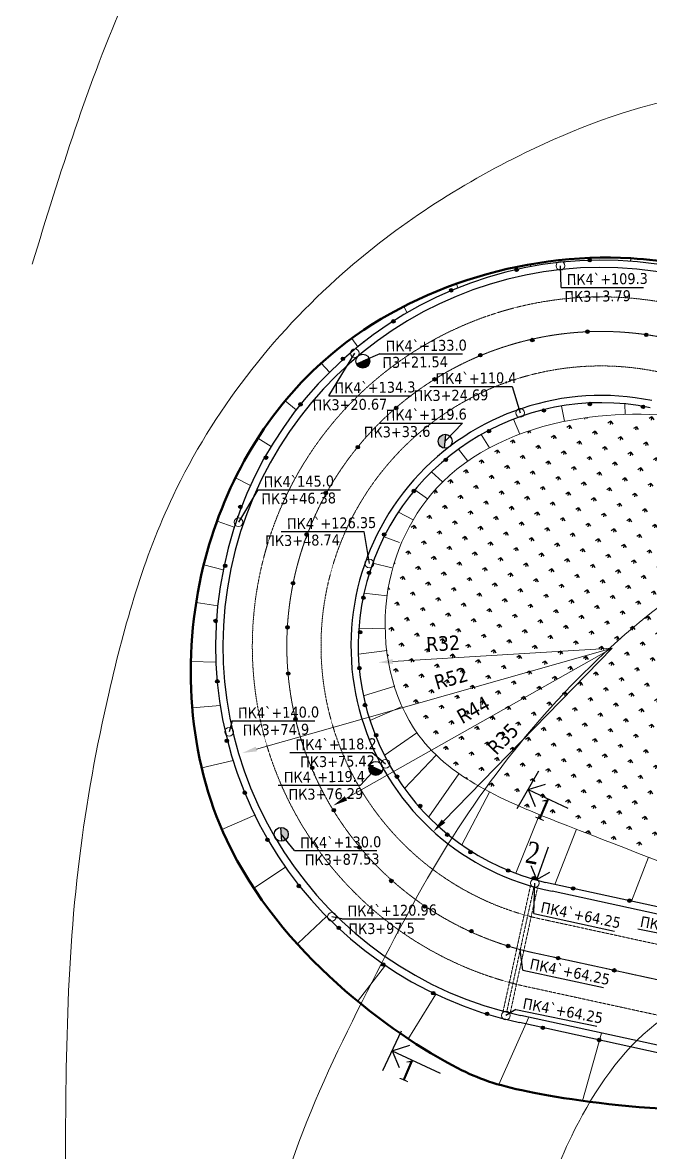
# Model space of a CAD drawing. Header units: millimetres. Extents: x -492806 to 8131902, y -181351 to 2373952.
# Drawn here: x 1377733 to 1463964, y 1139567 to 1294837 of the extents above; entities that cross this region are included whole.
import ezdxf

# ---------------------------------------------------------------- set-up
doc = ezdxf.new("R2010")
doc.units = ezdxf.units.MM
doc.header["$LTSCALE"] = 50
doc.linetypes.add('CENTER2', pattern=[28.575, 19.05, -3.175, 3.175, -3.175])
doc.linetypes.add('DASHED', pattern=[19.05, 12.7, -6.35])
for name, color, linetype in [('1-3 2-х уровн развязка-C-ROAD-TEXT', 1, 'Continuous'), ('rozmiry', 182, 'Continuous'), ('перехід', 206, 'Continuous')]:
    doc.layers.add(name, color=color, linetype=linetype)
for name, color, linetype, lineweight in [('cherwona', 7, 'Continuous', 50), ('dorogi', 7, 'Continuous', 30), ('osi', 13, 'Continuous', 15), ('smuga', 142, 'Continuous', 15), ('text', 5, 'Continuous', 15), ('вертикалка', 200, 'Continuous', 9), ('дорога', 126, 'Continuous', 25), ('поздовжній профіль', 250, 'Continuous', 15), ('існуючі', 170, 'Continuous', 15)]:
    doc.layers.add(name, color=color, linetype=linetype, lineweight=lineweight)
doc.styles.get("Standard").update_dxf_attribs({"font": 'tahoma.ttf'})
doc.styles.add('СПДС_BOLD', font='times.ttf', dxfattribs={"width": 0.8})
doc.dimstyles.new('S-25$4', dxfattribs={"dimscale": 0, "dimtxt": 2, "dimasz": 2, "dimexe": 1, "dimexo": 2, "dimgap": 1, "dimtad": 3, "dimlfac": 0.001, "dimzin": 9, "dimdsep": 46, "dimtxsty": 'Standard', "dimcen": 2, "dimclrd": 256, "dimclre": 256, "dimclrt": 256, "dimadec": 0, "dimazin": 2, "dimtfac": 1, "dimtmove": 0, "dimatfit": 0, "dimldrblk": 'DOTSMALL', "dimfxl": 1, "dimlwd": -1, "dimlwe": -1, "dimarcsym": 0})

# ---------------------------------------------------------------- blocks, each defined once
blk = doc.blocks.new('*D464')
at = {"layer": 'Defpoints', "color": 0, "transparency": 16777216}
for p in [(1458716, 1208864), (1407919, 1194458)]:
    blk.add_point(p, dxfattribs=at)
at = {"layer": 'text', "transparency": 16777216}
blk.add_line((1458716, 1208864), (1409846, 1195004), dxfattribs=at)
blk.add_solid([(1409754, 1195325), (1409937, 1194683), (1407919, 1194458)], dxfattribs=at)
at = {"layer": 'text', "transparency": 16777216, "insert": (1436595, 1204715), "char_height": 2002, "attachment_point": 5, "rotation": 15.83427}
blk.add_mtext('R52', dxfattribs=at)
blk = doc.blocks.new('_DotSmall')
at = {"color": 0, "linetype": 'ByBlock', "const_width": 0.5}
blk.add_lwpolyline([(-0.0625, 0, 1), (0.0625, 0, 1)], format="xyb", close=True, dxfattribs=at)
blk = doc.blocks.new('*D465')
at = {"layer": 'Defpoints', "color": 0, "transparency": 16777216}
for p in [(1458716, 1208864), (1420401, 1187232)]:
    blk.add_point(p, dxfattribs=at)
at = {"layer": 'text', "transparency": 16777216}
blk.add_line((1458716, 1208864), (1422144, 1188217), dxfattribs=at)
blk.add_solid([(1421980, 1188507), (1422308, 1187926), (1420401, 1187232)], dxfattribs=at)
at = {"layer": 'text', "transparency": 16777216, "insert": (1439638, 1200392), "char_height": 2002, "attachment_point": 5, "rotation": 29.44811}
blk.add_mtext('R44', dxfattribs=at)
blk = doc.blocks.new('*D466')
at = {"layer": 'Defpoints', "color": 0, "transparency": 16777216}
for p in [(1458716, 1208864), (1434147, 1183657)]:
    blk.add_point(p, dxfattribs=at)
at = {"layer": 'text', "transparency": 16777216}
blk.add_line((1458716, 1208864), (1435544, 1185091), dxfattribs=at)
blk.add_solid([(1435305, 1185324), (1435783, 1184858), (1434147, 1183657)], dxfattribs=at)
at = {"layer": 'text', "transparency": 16777216, "insert": (1443715, 1196402), "char_height": 2002, "attachment_point": 5, "rotation": 45.73473}
blk.add_mtext('R35', dxfattribs=at)
blk = doc.blocks.new('*D467')
at = {"layer": 'Defpoints', "color": 0, "transparency": 16777216}
for p in [(1458716, 1208864), (1426576, 1206905)]:
    blk.add_point(p, dxfattribs=at)
at = {"layer": 'text', "transparency": 16777216}
blk.add_line((1458716, 1208864), (1428574, 1207027), dxfattribs=at)
blk.add_solid([(1428554, 1207360), (1428594, 1206694), (1426576, 1206905)], dxfattribs=at)
at = {"layer": 'text', "transparency": 16777216, "insert": (1435487, 1209496), "char_height": 2002, "attachment_point": 5, "rotation": 3.48891}
blk.add_mtext('R32', dxfattribs=at)
blk = doc.blocks.new('столб')
at = {"layer": 'поздовжній профіль', "color": 160}
for points in [[(-500, 0, 0, 0, 0), (-1000, 0, 350, 0, 0), (-1700, 0, 0, 0, 0)], [(500, 0, 0, 0, 0), (1000, 0, 350, 0, 0), (1700, 0, 0, 0, 0)]]:
    blk.add_lwpolyline(points, format="xyseb", dxfattribs=at)
blk.add_circle((0, 0), 500, dxfattribs=at)

msp = doc.modelspace()

# ---------------------------------------------------------------- hatches: boundary and pattern name
at = {"layer": 'rozmiry'}
h = msp.add_hatch(color=7, dxfattribs=at)
h.dxf.hatch_style = 1
h.paths.add_polyline_path([(1455796.04, 1262004.031), (1455476.343, 1262357.122, 0.0536613895), (1455442.435, 1262319.063, 0.8981430087)])
h.paths.add_polyline_path([(1455476.343, 1262357.122), (1455796.04, 1262004.031, 0.0536613895), (1455829.948, 1262042.091, 0.8981430087)])
h = msp.add_hatch(color=7, dxfattribs=at)
h.dxf.hatch_style = 1
h.paths.add_polyline_path([(1445747.175, 1260688.174), (1445427.478, 1261041.266, 0.0536613895), (1445393.57, 1261003.206, 0.8981430087)])
h.paths.add_polyline_path([(1445427.478, 1261041.266), (1445747.175, 1260688.174, 0.0536613895), (1445781.083, 1260726.234, 0.8981430087)])
h = msp.add_hatch(color=7, dxfattribs=at)
h.dxf.hatch_style = 1
h.paths.add_polyline_path([(1436770.739, 1257872.93), (1436451.041, 1258226.021, 0.0536613895), (1436417.134, 1258187.962, 0.8981430087)])
h.paths.add_polyline_path([(1436451.041, 1258226.021), (1436770.739, 1257872.93, 0.0536613895), (1436804.647, 1257910.989, 0.8981430087)])
h = msp.add_hatch(color=7, dxfattribs=at)
h.dxf.hatch_style = 1
h.paths.add_polyline_path([(1428808.524, 1253596.398), (1428488.826, 1253949.489, 0.0536613895), (1428454.919, 1253911.429, 0.8981430087)])
h.paths.add_polyline_path([(1428488.826, 1253949.489), (1428808.524, 1253596.398, 0.0536613895), (1428842.432, 1253634.457, 0.8981430087)])
h = msp.add_hatch(color=7, dxfattribs=at)
h.dxf.hatch_style = 1
h.paths.add_polyline_path([(1455483.6, 1252189.937), (1455163.902, 1252543.028, 0.0536613895), (1455129.995, 1252504.969, 0.8981430087)])
h.paths.add_polyline_path([(1455163.902, 1252543.028), (1455483.6, 1252189.937, 0.0536613895), (1455517.508, 1252227.997, 0.8981430087)])
h = msp.add_hatch(color=7, dxfattribs=at)
h.dxf.hatch_style = 1
h.paths.add_polyline_path([(1463555.653, 1251751.32), (1463235.956, 1252104.412, 0.0536613895), (1463202.048, 1252066.352, 0.8981430087)])
h.paths.add_polyline_path([(1463235.956, 1252104.412), (1463555.653, 1251751.32, 0.0536613895), (1463589.561, 1251789.38, 0.8981430087)])
h = msp.add_hatch(color=7, dxfattribs=at)
h.dxf.hatch_style = 1
h.paths.add_polyline_path([(1447905.749, 1251038.562), (1447586.052, 1251391.653, 0.0536613895), (1447552.144, 1251353.594, 0.8981430087)])
h.paths.add_polyline_path([(1447586.052, 1251391.653), (1447905.749, 1251038.562, 0.0536613895), (1447939.657, 1251076.621, 0.8981430087)])
h = msp.add_hatch(color=7, dxfattribs=at)
h.dxf.hatch_style = 1
h.paths.add_polyline_path([(1421889.624, 1248445.624), (1421569.926, 1248798.715, 0.0536613895), (1421536.019, 1248760.655, 0.8981430087)])
h.paths.add_polyline_path([(1421569.926, 1248798.715), (1421889.624, 1248445.624, 0.0536613895), (1421923.531, 1248483.683, 0.8981430087)])
h = msp.add_hatch(color=7, dxfattribs=at)
h.dxf.hatch_style = 1
h.paths.add_polyline_path([(1440767.212, 1248955.126), (1440447.515, 1249308.217, 0.0536613895), (1440413.607, 1249270.158, 0.8981430087)])
h.paths.add_polyline_path([(1440447.515, 1249308.217), (1440767.212, 1248955.126, 0.0536613895), (1440801.12, 1248993.186, 0.8981430087)])
h = msp.add_hatch(color=7, dxfattribs=at)
h.dxf.hatch_style = 1
h.paths.add_polyline_path([(1434479.808, 1245635.42), (1434160.111, 1245988.511, 0.0536613895), (1434126.203, 1245950.452, 0.8981430087)])
h.paths.add_polyline_path([(1434160.111, 1245988.511), (1434479.808, 1245635.42, 0.0536613895), (1434513.716, 1245673.48, 0.8981430087)])
h = msp.add_hatch(color=7, dxfattribs=at)
h.dxf.hatch_style = 1
h.paths.add_polyline_path([(1416068.968, 1242195.31), (1415749.27, 1242548.401, 0.0536613895), (1415715.363, 1242510.342, 0.8981430087)])
h.paths.add_polyline_path([(1415749.27, 1242548.401), (1416068.968, 1242195.31, 0.0536613895), (1416102.876, 1242233.369, 0.8981430087)])
h = msp.add_hatch(color=7, dxfattribs=at)
h.dxf.hatch_style = 1
h.paths.add_polyline_path([(1455813.075, 1242236.121), (1455493.378, 1242589.212, 0.0536613895), (1455459.47, 1242551.153, 0.8981430087)])
h.paths.add_polyline_path([(1455493.378, 1242589.212), (1455813.075, 1242236.121, 0.0536613895), (1455846.983, 1242274.181, 0.8981430087)])
h = msp.add_hatch(color=7, dxfattribs=at)
h.dxf.hatch_style = 1
h.paths.add_polyline_path([(1463116.36, 1241852.332), (1462796.662, 1242205.423, 0.0536613895), (1462762.755, 1242167.363, 0.8981430087)])
h.paths.add_polyline_path([(1462796.662, 1242205.423), (1463116.36, 1241852.332, 0.0536613895), (1463150.267, 1241890.391, 0.8981430087)])
h = msp.add_hatch(color=7, dxfattribs=at)
h.dxf.hatch_style = 1
h.paths.add_polyline_path([(1429208.264, 1241687.85), (1428888.567, 1242040.942, 0.0536613895), (1428854.659, 1242002.882, 0.8981430087)])
h.paths.add_polyline_path([(1428888.567, 1242040.942), (1429208.264, 1241687.85, 0.0536613895), (1429242.172, 1241725.91, 0.8981430087)])
h = msp.add_hatch(color=7, dxfattribs=at)
h.dxf.hatch_style = 1
h.paths.add_polyline_path([(1449498.196, 1241358.895), (1449178.499, 1241711.986, 0.0536613895), (1449144.591, 1241673.926, 0.8981430087)])
h.paths.add_polyline_path([(1449178.499, 1241711.986), (1449498.196, 1241358.895, 0.0536613895), (1449532.104, 1241396.954, 0.8981430087)])
h = msp.add_hatch(color=7, dxfattribs=at)
h.dxf.hatch_style = 1
h.paths.add_polyline_path([(1441947.82, 1238507.873), (1441628.123, 1238860.964, 0.0536613895), (1441594.215, 1238822.905, 0.8981430087)])
h.paths.add_polyline_path([(1441628.123, 1238860.964), (1441947.82, 1238507.873, 0.0536613895), (1441981.728, 1238545.933, 0.8981430087)])
h = msp.add_hatch(color=7, dxfattribs=at)
h.dxf.hatch_style = 1
h.paths.add_polyline_path([(1423936.72, 1236314.777), (1423617.023, 1236667.868, 0.0536613895), (1423583.115, 1236629.808, 0.8981430087)])
h.paths.add_polyline_path([(1423617.023, 1236667.868), (1423936.72, 1236314.777, 0.0536613895), (1423970.628, 1236352.836, 0.8981430087)])
h = msp.add_hatch(color=7, dxfattribs=at)
h.dxf.hatch_style = 1
h.paths.add_polyline_path([(1411319.081, 1234875.998), (1410999.384, 1235229.089, 0.0536613895), (1410965.476, 1235191.03, 0.8981430087)])
h.paths.add_polyline_path([(1410999.384, 1235229.089), (1411319.081, 1234875.998, 0.0536613895), (1411352.989, 1234914.058, 0.8981430087)])
h = msp.add_hatch(color=7, dxfattribs=at)
h.dxf.hatch_style = 1
h.paths.add_polyline_path([(1436017.326, 1234560.303), (1435697.628, 1234913.395, 0.0536613895), (1435663.721, 1234875.335, 0.8981430087)])
h.paths.add_polyline_path([(1435697.628, 1234913.395), (1436017.326, 1234560.303, 0.0536613895), (1436051.234, 1234598.363, 0.8981430087)])
h = msp.add_hatch(color=7, dxfattribs=at)
h.dxf.hatch_style = 1
h.paths.add_polyline_path([(1419543.764, 1230009.836), (1419224.066, 1230362.927, 0.0536613895), (1419190.159, 1230324.868, 0.8981430087)])
h.paths.add_polyline_path([(1419224.066, 1230362.927), (1419543.764, 1230009.836, 0.0536613895), (1419577.671, 1230047.896, 0.8981430087)])
h = msp.add_hatch(color=7, dxfattribs=at)
h.dxf.hatch_style = 1
h.paths.add_polyline_path([(1431624.389, 1230283.778), (1431304.692, 1230636.869, 0.0536613895), (1431270.784, 1230598.81, 0.8981430087)])
h.paths.add_polyline_path([(1431304.692, 1230636.869), (1431624.389, 1230283.778, 0.0536613895), (1431658.297, 1230321.837, 0.8981430087)])
h = msp.add_hatch(color=7, dxfattribs=at)
h.dxf.hatch_style = 1
h.paths.add_polyline_path([(1407804.732, 1228110.453), (1407485.035, 1228463.544, 0.0536613895), (1407451.127, 1228425.484, 0.8981430087)])
h.paths.add_polyline_path([(1407485.035, 1228463.544), (1407804.732, 1228110.453, 0.0536613895), (1407838.64, 1228148.512, 0.8981430087)])
h = msp.add_hatch(color=7, dxfattribs=at)
h.dxf.hatch_style = 1
h.paths.add_polyline_path([(1416908.002, 1224307.793), (1416588.304, 1224660.884, 0.0536613895), (1416554.397, 1224622.825, 0.8981430087)])
h.paths.add_polyline_path([(1416588.304, 1224660.884), (1416908.002, 1224307.793, 0.0536613895), (1416941.91, 1224345.853, 0.8981430087)])
h = msp.add_hatch(color=7, dxfattribs=at)
h.dxf.hatch_style = 1
h.paths.add_polyline_path([(1427560.908, 1224307.8), (1427241.211, 1224660.891, 0.0536613895), (1427207.303, 1224622.832, 0.8981430087)])
h.paths.add_polyline_path([(1427241.211, 1224660.891), (1427560.908, 1224307.8, 0.0536613895), (1427594.816, 1224345.859, 0.8981430087)])
h = msp.add_hatch(color=7, dxfattribs=at)
h.dxf.hatch_style = 1
h.paths.add_polyline_path([(1405718.062, 1219996.012), (1405398.365, 1220349.103, 0.0536613895), (1405364.457, 1220311.043, 0.8981430087)])
h.paths.add_polyline_path([(1405398.365, 1220349.103), (1405718.062, 1219996.012, 0.0536613895), (1405751.97, 1220034.071, 0.8981430087)])
h = msp.add_hatch(color=7, dxfattribs=at)
h.dxf.hatch_style = 1
h.paths.add_polyline_path([(1425474.258, 1219044.38), (1425154.561, 1219397.471, 0.0536613895), (1425120.653, 1219359.412, 0.8981430087)])
h.paths.add_polyline_path([(1425154.561, 1219397.471), (1425474.258, 1219044.38, 0.0536613895), (1425508.166, 1219082.44, 0.8981430087)])
h = msp.add_hatch(color=7, dxfattribs=at)
h.dxf.hatch_style = 1
h.paths.add_polyline_path([(1415040.989, 1217618.863), (1414721.291, 1217971.954, 0.0536613895), (1414687.384, 1217933.894, 0.8981430087)])
h.paths.add_polyline_path([(1414721.291, 1217971.954), (1415040.989, 1217618.863, 0.0536613895), (1415074.896, 1217656.922, 0.8981430087)])
h = msp.add_hatch(color=7, dxfattribs=at)
h.dxf.hatch_style = 1
h.paths.add_polyline_path([(1424705.489, 1215624.108), (1424385.792, 1215977.199, 0.0536613895), (1424351.884, 1215939.14, 0.8981430087)])
h.paths.add_polyline_path([(1424385.792, 1215977.199), (1424705.489, 1215624.108, 0.0536613895), (1424739.397, 1215662.167, 0.8981430087)])
h = msp.add_hatch(color=7, dxfattribs=at)
h.dxf.hatch_style = 1
h.paths.add_polyline_path([(1404400.181, 1212429.841), (1404080.484, 1212782.932, 0.0536613895), (1404046.576, 1212744.873, 0.8981430087)])
h.paths.add_polyline_path([(1404080.484, 1212782.932), (1404400.181, 1212429.841, 0.0536613895), (1404434.089, 1212467.901, 0.8981430087)])
h = msp.add_hatch(color=7, dxfattribs=at)
h.dxf.hatch_style = 1
h.paths.add_polyline_path([(1414272.22, 1211555.219), (1413952.522, 1211908.31, 0.0536613895), (1413918.615, 1211870.251, 0.8981430087)])
h.paths.add_polyline_path([(1413952.522, 1211908.31), (1414272.22, 1211555.219, 0.0536613895), (1414306.128, 1211593.278, 0.8981430087)])
h = msp.add_hatch(color=7, dxfattribs=at)
h.dxf.hatch_style = 1
h.paths.add_polyline_path([(1424266.196, 1210876.321), (1423946.498, 1211229.412, 0.0536613895), (1423912.591, 1211191.352, 0.8981430087)])
h.paths.add_polyline_path([(1423946.498, 1211229.412), (1424266.196, 1210876.321, 0.0536613895), (1424300.103, 1210914.38, 0.8981430087)])
h = msp.add_hatch(color=7, dxfattribs=at)
h.dxf.hatch_style = 1
h.paths.add_polyline_path([(1414382.058, 1205195.251), (1414062.361, 1205548.342, 0.0536613895), (1414028.453, 1205510.283, 0.8981430087)])
h.paths.add_polyline_path([(1414062.361, 1205548.342), (1414382.058, 1205195.251, 0.0536613895), (1414415.966, 1205233.31, 0.8981430087)])
h = msp.add_hatch(color=7, dxfattribs=at)
h.dxf.hatch_style = 1
h.paths.add_polyline_path([(1424156.377, 1205941.857), (1423836.68, 1206294.948, 0.0536613895), (1423802.772, 1206256.888, 0.8981430087)])
h.paths.add_polyline_path([(1423836.68, 1206294.948), (1424156.377, 1205941.857, 0.0536613895), (1424190.285, 1205979.916, 0.8981430087)])
h = msp.add_hatch(color=7, dxfattribs=at)
h.dxf.hatch_style = 1
h.paths.add_polyline_path([(1404644.029, 1204125.158), (1404324.331, 1204478.249, 0.0536613895), (1404290.423, 1204440.19, 0.8981430087)])
h.paths.add_polyline_path([(1404324.331, 1204478.249), (1404644.029, 1204125.158, 0.0536613895), (1404677.936, 1204163.218, 0.8981430087)])
h = msp.add_hatch(color=7, dxfattribs=at)
h.dxf.hatch_style = 1
h.paths.add_polyline_path([(1404644.029, 1204125.158), (1404324.331, 1204478.249, 0.0536613895), (1404290.423, 1204440.19, 0.8981430087)])
h.paths.add_polyline_path([(1404324.331, 1204478.249), (1404644.029, 1204125.158, 0.0536613895), (1404677.936, 1204163.218, 0.8981430087)])
h = msp.add_hatch(color=7, dxfattribs=at)
h.dxf.hatch_style = 1
h.paths.add_polyline_path([(1424925.146, 1200876.031), (1424605.449, 1201229.122, 0.0536613895), (1424571.541, 1201191.063, 0.8981430087)])
h.paths.add_polyline_path([(1424605.449, 1201229.122), (1424925.146, 1200876.031, 0.0536613895), (1424959.054, 1200914.09, 0.8981430087)])
h = msp.add_hatch(color=7, dxfattribs=at)
h.dxf.hatch_style = 1
h.paths.add_polyline_path([(1415370.464, 1198923.223), (1415050.767, 1199276.314, 0.0536613895), (1415016.859, 1199238.254, 0.8981430087)])
h.paths.add_polyline_path([(1415050.767, 1199276.314), (1415370.464, 1198923.223, 0.0536613895), (1415404.372, 1198961.282, 0.8981430087)])
h = msp.add_hatch(color=7, dxfattribs=at)
h.dxf.hatch_style = 1
h.paths.add_polyline_path([(1426462.664, 1196730.133), (1426142.966, 1197083.224, 0.0536613895), (1426109.059, 1197045.164, 0.8981430087)])
h.paths.add_polyline_path([(1426142.966, 1197083.224), (1426462.664, 1196730.133, 0.0536613895), (1426496.572, 1196768.192, 0.8981430087)])
h = msp.add_hatch(color=7, dxfattribs=at)
h.dxf.hatch_style = 1
h.paths.add_polyline_path([(1405947.169, 1195955.87), (1405627.471, 1196308.961, 0.0536613895), (1405593.563, 1196270.902, 0.8981430087)])
h.paths.add_polyline_path([(1405627.471, 1196308.961), (1405947.169, 1195955.87, 0.0536613895), (1405981.076, 1195993.929, 0.8981430087)])
h = msp.add_hatch(color=7, dxfattribs=at)
h.dxf.hatch_style = 1
h.paths.add_polyline_path([(1417676.771, 1192234.286), (1417357.073, 1192587.377, 0.0536613895), (1417323.166, 1192549.317, 0.8981430087)])
h.paths.add_polyline_path([(1417357.073, 1192587.377), (1417676.771, 1192234.286, 0.0536613895), (1417710.679, 1192272.345, 0.8981430087)])
h = msp.add_hatch(color=7, dxfattribs=at)
h.dxf.hatch_style = 1
h.paths.add_polyline_path([(1429318.083, 1191028.09), (1428998.385, 1191381.181, 0.0536613895), (1428964.477, 1191343.122, 0.8981430087)])
h.paths.add_polyline_path([(1428998.385, 1191381.181), (1429318.083, 1191028.09, 0.0536613895), (1429351.99, 1191066.149, 0.8981430087)])
h = msp.add_hatch(color=7, dxfattribs=at)
h.dxf.hatch_style = 1
h.paths.add_polyline_path([(1408403.442, 1188828.296), (1408083.744, 1189181.387, 0.0536613895), (1408049.837, 1189143.328, 0.8981430087)])
h.paths.add_polyline_path([(1408083.744, 1189181.387), (1408403.442, 1188828.296, 0.0536613895), (1408437.349, 1188866.355, 0.8981430087)])
h = msp.add_hatch(color=7, dxfattribs=at)
h.dxf.hatch_style = 1
h.paths.add_polyline_path([(1420642.008, 1186422.588), (1420322.311, 1186775.68, 0.0536613895), (1420288.403, 1186737.62, 0.8981430087)])
h.paths.add_polyline_path([(1420322.311, 1186775.68), (1420642.008, 1186422.588, 0.0536613895), (1420675.916, 1186460.648, 0.8981430087)])
h = msp.add_hatch(color=7, dxfattribs=at)
h.dxf.hatch_style = 1
h.paths.add_polyline_path([(1432502.956, 1187004.045), (1432183.259, 1187357.136, 0.0536613895), (1432149.351, 1187319.077, 0.8981430087)])
h.paths.add_polyline_path([(1432183.259, 1187357.136), (1432502.956, 1187004.045, 0.0536613895), (1432536.864, 1187042.105, 0.8981430087)])
h = msp.add_hatch(color=7, dxfattribs=at)
h.dxf.hatch_style = 1
h.paths.add_polyline_path([(1436236.963, 1183056.482), (1435917.265, 1183409.573, 0.0536613895), (1435883.357, 1183371.514, 0.8981430087)])
h.paths.add_polyline_path([(1435917.265, 1183409.573), (1436236.963, 1183056.482, 0.0536613895), (1436270.87, 1183094.542, 0.8981430087)])
h = msp.add_hatch(color=7, dxfattribs=at)
h.dxf.hatch_style = 1
h.paths.add_polyline_path([(1411518.686, 1182358.654), (1411198.988, 1182711.745, 0.0536613895), (1411165.081, 1182673.686, 0.8981430087)])
h.paths.add_polyline_path([(1411198.988, 1182711.745), (1411518.686, 1182358.654, 0.0536613895), (1411552.593, 1182396.713, 0.8981430087)])
h = msp.add_hatch(color=7, dxfattribs=at)
h.dxf.hatch_style = 1
h.paths.add_polyline_path([(1424156.357, 1181302.002), (1423836.66, 1181655.093, 0.0536613895), (1423802.752, 1181617.034, 0.8981430087)])
h.paths.add_polyline_path([(1423836.66, 1181655.093), (1424156.357, 1181302.002, 0.0536613895), (1424190.265, 1181340.062, 0.8981430087)])
h = msp.add_hatch(color=7, dxfattribs=at)
h.dxf.hatch_style = 1
h.paths.add_polyline_path([(1439421.857, 1180644.077), (1439102.159, 1180997.169, 0.0536613895), (1439068.251, 1180959.109, 0.8981430087)])
h.paths.add_polyline_path([(1439102.159, 1180997.169), (1439421.857, 1180644.077, 0.0536613895), (1439455.764, 1180682.137, 0.8981430087)])
h = msp.add_hatch(color=7, dxfattribs=at)
h.dxf.hatch_style = 1
h.paths.add_polyline_path([(1444583.582, 1178122.025), (1444263.885, 1178475.116, 0.0536613895), (1444229.977, 1178437.057, 0.8981430087)])
h.paths.add_polyline_path([(1444263.885, 1178475.116), (1444583.582, 1178122.025, 0.0536613895), (1444617.49, 1178160.084, 0.8981430087)])
h = msp.add_hatch(color=7, dxfattribs=at)
h.dxf.hatch_style = 1
h.paths.add_polyline_path([(1428549.314, 1176696.508), (1428229.616, 1177049.599, 0.0536613895), (1428195.709, 1177011.539, 0.8981430087)])
h.paths.add_polyline_path([(1428229.616, 1177049.599), (1428549.314, 1176696.508, 0.0536613895), (1428583.221, 1176734.567, 0.8981430087)])
h = msp.add_hatch(color=7, dxfattribs=at)
h.dxf.hatch_style = 1
h.paths.add_polyline_path([(1448097.931, 1177074.915), (1447778.234, 1177428.006, 0.0536613895), (1447744.326, 1177389.947, 0.8981430087)])
h.paths.add_polyline_path([(1447778.234, 1177428.006), (1448097.931, 1177074.915, 0.0536613895), (1448131.839, 1177112.975, 0.8981430087)])
h = msp.add_hatch(color=7, dxfattribs=at)
h.dxf.hatch_style = 1
h.paths.add_polyline_path([(1415841.992, 1175998.659), (1415522.295, 1176351.75, 0.0536613895), (1415488.387, 1176313.691, 0.8981430087)])
h.paths.add_polyline_path([(1415522.295, 1176351.75), (1415841.992, 1175998.659, 0.0536613895), (1415875.9, 1176036.719, 0.8981430087)])
h = msp.add_hatch(color=7, dxfattribs=at)
h.dxf.hatch_style = 1
h.paths.add_polyline_path([(1453602.178, 1175795.606), (1453136.769, 1175896.967, 0.0536613895), (1453131.314, 1175846.286, 0.8981430087)])
h.paths.add_polyline_path([(1453136.769, 1175896.967), (1453602.178, 1175795.606, 0.0536613895), (1453607.633, 1175846.286, 0.8981430087)])
h = msp.add_hatch(color=7, dxfattribs=at)
h.dxf.hatch_style = 1
h.paths.add_polyline_path([(1461334.866, 1174111.516), (1460869.457, 1174212.876, 0.0536613895), (1460864.002, 1174162.196, 0.8981430087)])
h.paths.add_polyline_path([(1460869.457, 1174212.876), (1461334.866, 1174111.516, 0.0536613895), (1461340.321, 1174162.196, 0.8981430087)])
h = msp.add_hatch(color=7, dxfattribs=at)
h.dxf.hatch_style = 1
h.paths.add_polyline_path([(1433161.907, 1173187.561), (1432842.21, 1173540.652, 0.0536613895), (1432808.302, 1173502.593, 0.8981430087)])
h.paths.add_polyline_path([(1432842.21, 1173540.652), (1433161.907, 1173187.561, 0.0536613895), (1433195.815, 1173225.621, 0.8981430087)])
h = msp.add_hatch(color=7, dxfattribs=at)
h.dxf.hatch_style = 1
h.paths.add_polyline_path([(1421342.334, 1170266.803), (1420974.833, 1170569.826, 0.0536613895), (1420946.8, 1170527.254, 0.8981430087)])
h.paths.add_polyline_path([(1420974.833, 1170569.826), (1421342.334, 1170266.803, 0.0536613895), (1421370.367, 1170309.375, 0.8981430087)])
h = msp.add_hatch(color=7, dxfattribs=at)
h.dxf.hatch_style = 1
h.paths.add_polyline_path([(1439531.695, 1169788.269), (1439211.998, 1170141.36, 0.0536613895), (1439178.09, 1170103.301, 0.8981430087)])
h.paths.add_polyline_path([(1439211.998, 1170141.36), (1439531.695, 1169788.269, 0.0536613895), (1439565.603, 1169826.328, 0.8981430087)])
h = msp.add_hatch(color=7, dxfattribs=at)
h.dxf.hatch_style = 1
h.paths.add_polyline_path([(1444583.582, 1167754.258), (1444263.885, 1168107.35, 0.0536613895), (1444229.977, 1168069.29, 0.8981430087)])
h.paths.add_polyline_path([(1444263.885, 1168107.35), (1444583.582, 1167754.258, 0.0536613895), (1444617.49, 1167792.318, 0.8981430087)])
h = msp.add_hatch(color=7, dxfattribs=at)
h.dxf.hatch_style = 1
h.paths.add_polyline_path([(1451516.736, 1166220.068), (1451051.327, 1166321.428, 0.0536613895), (1451045.872, 1166270.748, 0.8981430087)])
h.paths.add_polyline_path([(1451051.327, 1166321.428), (1451516.736, 1166220.068, 0.0536613895), (1451522.191, 1166270.748, 0.8981430087)])
h = msp.add_hatch(color=7, dxfattribs=at)
h.dxf.hatch_style = 1
h.paths.add_polyline_path([(1427471.243, 1165265.348), (1427057.835, 1165501.935, 0.0536613895), (1427037.396, 1165455.239, 0.8981430087)])
h.paths.add_polyline_path([(1427057.835, 1165501.935), (1427471.243, 1165265.348, 0.0536613895), (1427491.682, 1165312.044, 0.8981430087)])
h = msp.add_hatch(color=7, dxfattribs=at)
h.dxf.hatch_style = 1
h.paths.add_polyline_path([(1459249.425, 1164535.977), (1458784.015, 1164637.338, 0.0536613895), (1458778.56, 1164586.658, 0.8981430087)])
h.paths.add_polyline_path([(1458784.015, 1164637.338), (1459249.425, 1164535.977, 0.0536613895), (1459254.88, 1164586.658, 0.8981430087)])
h = msp.add_hatch(color=7, dxfattribs=at)
h.dxf.hatch_style = 1
h.paths.add_polyline_path([(1434355.573, 1161367.422), (1433910.91, 1161538.167, 0.0536613895), (1433897.835, 1161488.9, 0.8981430087)])
h.paths.add_polyline_path([(1433910.91, 1161538.167), (1434355.573, 1161367.422, 0.0536613895), (1434368.648, 1161416.69, 0.8981430087)])
h = msp.add_hatch(color=7, dxfattribs=at)
h.dxf.hatch_style = 1
h.paths.add_polyline_path([(1441752.286, 1158558.093), (1441290.207, 1158673.694, 0.0536613895), (1441283.199, 1158623.205, 0.8981430087)])
h.paths.add_polyline_path([(1441290.207, 1158673.694), (1441752.286, 1158558.093, 0.0536613895), (1441759.294, 1158608.582, 0.8981430087)])
h = msp.add_hatch(color=7, dxfattribs=at)
h.dxf.hatch_style = 1
h.paths.add_polyline_path([(1449431.295, 1156644.529), (1448965.885, 1156745.89, 0.0536613895), (1448960.43, 1156695.21, 0.8981430087)])
h.paths.add_polyline_path([(1448965.885, 1156745.89), (1449431.295, 1156644.529, 0.0536613895), (1449436.75, 1156695.21, 0.8981430087)])
h = msp.add_hatch(color=7, dxfattribs=at)
h.dxf.hatch_style = 1
h.paths.add_polyline_path([(1457163.983, 1154960.439), (1456698.574, 1155061.8, 0.0536613895), (1456693.119, 1155011.12, 0.8981430087)])
h.paths.add_polyline_path([(1456698.574, 1155061.8), (1457163.983, 1154960.439, 0.0536613895), (1457169.438, 1155011.12, 0.8981430087)])
at = {"layer": 'дорога'}
h = msp.add_hatch(dxfattribs=at)
h.set_pattern_fill('GRASS', scale=100)
h.set_pattern_definition([(257.7135, (1876324.5, 1073701.8), (1372.714, -2137.114), [476.25, -3115.852]), (212.7135, (1876324.5, 1073701.8), (1372.714, -2137.114), [476.25, -2063.75]), (302.7135, (1876324.5, 1073701.8), (2137.114, 1372.714), [476.25, -2063.75])])
edge = h.paths.add_edge_path()
edge.add_spline(control_points=[(1433353.676, 1229400.434), (1430336.301, 1225558.56), (1427851.781, 1219492.311), (1427506.383, 1213000.001), (1427530.798, 1211601.805)], knot_values=[61988.5920438307, 61988.5920438307, 61988.5920438307, 61988.5920438307, 76572.7047382958, 80584.9332331879, 80584.9332331879, 80584.9332331879, 80584.9332331879], degree=3, periodic=0)
edge.add_spline(control_points=[(1427530.798, 1211601.805), (1427548.821, 1210569.663), (1427620.757, 1209538.908), (1427746.35, 1208518.539)], knot_values=[80584.9332331879, 80584.9332331879, 80584.9332331879, 80584.9332331879, 83546.7387094026, 83546.7387094026, 83546.7387094026, 83546.7387094026], degree=3, periodic=0)
edge.add_spline(control_points=[(1427746.35, 1208518.539), (1427951.886, 1206848.674), (1428301.127, 1205206.626), (1428792.944, 1203631.849)], knot_values=[83546.7387094026, 83546.7387094026, 83546.7387094026, 83546.7387094026, 88393.8268338602, 88393.8268338602, 88393.8268338602, 88393.8268338602], degree=3, periodic=0)
edge.add_spline(control_points=[(1428792.944, 1203631.849), (1429090.855, 1202677.952), (1429441.079, 1201748.737), (1429843.366, 1200852.972)], knot_values=[88393.8268338602, 88393.8268338602, 88393.8268338602, 88393.8268338602, 91329.8774646309, 91329.8774646309, 91329.8774646309, 91329.8774646309], degree=3, periodic=0)
edge.add_spline(control_points=[(1429843.366, 1200852.972), (1430418.165, 1199573.081), (1431099.253, 1198361.481), (1431885.899, 1197243.749)], knot_values=[91329.8774646309, 91329.8774646309, 91329.8774646309, 91329.8774646309, 95524.9821627151, 95524.9821627151, 95524.9821627151, 95524.9821627151], degree=3, periodic=0)
edge.add_spline(control_points=[(1431885.899, 1197243.749), (1431960.952, 1197137.107), (1436599.736, 1190681.401), (1445218.394, 1187333.706), (1453422.655, 1184138.02), (1453812.53, 1183986.138)], knot_values=[95524.9821627151, 95524.9821627151, 95524.9821627151, 95524.9821627151, 95925.2329099369, 119950.4433660585, 121151.1061323807, 121151.1061323807, 121151.1061323807, 121151.1061323807], degree=3, periodic=0)
edge.add_spline(control_points=[(1453812.53, 1183986.138), (1457151.532, 1182685.37), (1460445.112, 1181400.791), (1463702.415, 1180129.143)], knot_values=[121151.1061323807, 121151.1061323807, 121151.1061323807, 121151.1061323807, 131433.9385370418, 131433.9385370418, 131433.9385370418, 131433.9385370418], degree=3, periodic=0)
edge.add_spline(control_points=[(1463702.415, 1180129.143), (1467589.922, 1178611.464), (1471425.756, 1177112.202), (1475225.462, 1175625.817)], knot_values=[131433.9385370418, 131433.9385370418, 131433.9385370418, 131433.9385370418, 143706.2329406177, 143706.2329406177, 143706.2329406177, 143706.2329406177], degree=3, periodic=0)
edge.add_spline(control_points=[(1475225.462, 1175625.817), (1480267.315, 1173653.524), (1485245.559, 1171703.903), (1490196.511, 1169764.009)], knot_values=[143706.2329406177, 143706.2329406177, 143706.2329406177, 143706.2329406177, 159990.4162009879, 159990.4162009879, 159990.4162009879, 159990.4162009879], degree=3, periodic=0)
edge.add_spline(control_points=[(1490196.511, 1169764.009), (1493464.384, 1168483.583), (1496720.368, 1167207.395), (1499974.905, 1165931.723)], knot_values=[159990.4162009879, 159990.4162009879, 159990.4162009879, 159990.4162009879, 170738.7845296034, 170738.7845296034, 170738.7845296034, 170738.7845296034], degree=3, periodic=0)
edge.add_line((1499974.905, 1165931.723), (1500582.243, 1168345.14))
edge.add_line((1500582.243, 1168345.14), (1500972.246, 1171498.086))
edge.add_line((1500972.246, 1171498.086), (1506089.444, 1199710.875))
edge.add_arc((1479030.93, 1204618.705), 27500, 349.71954589, 384.38615545)
edge.add_arc((1513185.308, 1220101.871), 10000, 176.20999938, 204.38616917, ccw=False)
edge.add_arc((1493229.048, 1221423.866), 10000, 356.20999938, 369.7508544)
edge.add_line((1503084.583, 1223117.508), (1501745.348, 1223368.239))
edge.add_arc((1501791.354, 1223613.97), 250, 79.39586754, 259.3959601, ccw=False)
edge.add_line((1501837.359, 1223859.701), (1502979.039, 1223645.956))
edge.add_arc((1493229.048, 1221423.866), 10000, 12.83880756, 49.80665205)
edge.add_arc((1478698.475, 1204101.153), 32609.998, 49.94731572, 76.8313478)
edge.add_arc((1487912.292, 1245693.088), 10000, 228.71681302, 259.71953215, ccw=False)
edge.add_arc((1478675.356, 1235172.679), 4000, 48.71681302, 51.83294206)
edge.add_spline(control_points=[(1481147.182, 1238317.528), (1480238.467, 1238538.962), (1479329.425, 1238751.965), (1478419.975, 1238954.432)], knot_values=[11069.7702293038, 11069.7702293038, 11069.7702293038, 11069.7702293038, 13831.9730977264, 13831.9730977264, 13831.9730977264, 13831.9730977264], degree=3, periodic=0)
edge.add_spline(control_points=[(1478419.975, 1238954.432), (1478113.663, 1239022.626), (1477807.304, 1239089.624), (1477500.896, 1239155.346)], knot_values=[13831.9730977264, 13831.9730977264, 13831.9730977264, 13831.9730977264, 14762.3110535949, 14762.3110535949, 14762.3110535949, 14762.3110535949], degree=3, periodic=0)
edge.add_arc((1477295.842, 1239012.333), 250, -100.6041324, 34.89357406, ccw=False)
edge.add_line((1477249.836, 1238766.602), (1472580.957, 1239640.708))
edge.add_arc((1472626.962, 1239886.438), 250, 120.79707497, 259.39596047, ccw=False)
edge.add_spline(control_points=[(1472498.962, 1240101.185), (1471714.33, 1240227.628), (1470929.263, 1240342.889), (1470143.71, 1240445.624)], knot_values=[19819.7730295271, 19819.7730295271, 19819.7730295271, 19819.7730295271, 22197.2411828545, 22197.2411828545, 22197.2411828545, 22197.2411828545], degree=3, periodic=0)
edge.add_spline(control_points=[(1470143.71, 1240445.624), (1464920.098, 1241128.773), (1458944.048, 1241276.128), (1452920.238, 1240192.515), (1452185.257, 1240040.959)], knot_values=[22197.2411828545, 22197.2411828545, 22197.2411828545, 22197.2411828545, 38006.4581461298, 40209.6095495023, 40209.6095495023, 40209.6095495023, 40209.6095495023], degree=3, periodic=0)
edge.add_spline(control_points=[(1452185.257, 1240040.959), (1448597.762, 1239301.205), (1445053.402, 1238108.403), (1441845.809, 1236392.799)], knot_values=[40209.6095495023, 40209.6095495023, 40209.6095495023, 40209.6095495023, 50963.3427870396, 50963.3427870396, 50963.3427870396, 50963.3427870396], degree=3, periodic=0)
edge.add_spline(control_points=[(1441845.809, 1236392.799), (1440817.657, 1235842.885), (1439824.105, 1235239.255), (1438874.825, 1234579.614)], knot_values=[50963.3427870396, 50963.3427870396, 50963.3427870396, 50963.3427870396, 54410.3132852382, 54410.3132852382, 54410.3132852382, 54410.3132852382], degree=3, periodic=0)
edge.add_spline(control_points=[(1438874.825, 1234579.614), (1437649.511, 1233728.162), (1435688.12, 1232118.966), (1434001.049, 1230224.701), (1433353.676, 1229400.434)], knot_values=[54410.3132852382, 54410.3132852382, 54410.3132852382, 54410.3132852382, 58859.5962099554, 61988.5920438307, 61988.5920438307, 61988.5920438307, 61988.5920438307], degree=3, periodic=0)
at = {"layer": 'перехід'}
h = msp.add_hatch(color=7, dxfattribs=at)
h.dxf.hatch_style = 1
h.paths.add_polyline_path([(1425354.669, 1248667.922), (1423576.031, 1247948.609, 1)])
h = msp.add_hatch(color=7, dxfattribs=at)
h.dxf.hatch_style = 1
h.paths.add_polyline_path([(1435875.355, 1238248.315), (1435676.415, 1236340.073, -1)])
h = msp.add_hatch(color=7, dxfattribs=at)
h.dxf.hatch_style = 1
h.paths.add_polyline_path([(1425370.69, 1192732.784), (1427123.249, 1191952.077, -1)])
h = msp.add_hatch(color=7, dxfattribs=at)
h.dxf.hatch_style = 1
h.paths.add_polyline_path([(1413193.961, 1184236.379), (1413326.447, 1182322.375, 1)])

# ---------------------------------------------------------------- linework, layer by layer
at = {"layer": 'cherwona', "color": 1}
msp.add_open_spline([(1488010.639, 1256448.199), (1479243.58, 1259185.365), (1456204.238, 1266378.482), (1418438.462, 1254615.285), (1398717.69, 1219351.194), (1401678.387, 1175286.925), (1433320.928, 1152227.317), (1447388.343, 1147148.929), (1474940.833, 1143743.355), (1494060.179, 1146624.873)], degree=3, knots=[0, 0, 0, 0, 27391.9593090723, 71984.5387441432, 104634.8608821374, 142363.4892760602, 193593.0760300976, 209984.756156827, 244032.4436768857, 244032.4436768857, 244032.4436768857, 244032.4436768857], dxfattribs=at)
at = {"layer": 'dorogi'}
for p, q in [((1445659.708, 1186827.966), (1448652.063, 1192028.525)), ((1447155.886, 1189428.245), (1449563.767, 1190170.233)), ((1447155.886, 1189428.245), (1452618.95, 1186889.617)), ((1447155.886, 1189428.245), (1448141.419, 1187109.374)), ((1448373.056, 1177090.406), (1449955.415, 1181569.093)), ((1448373.056, 1177090.406), (1447601.433, 1178971.493)), ((1448373.056, 1177090.406), (1450155.119, 1178069.254)), ((1732700.969, 1115011.11), (1449556.66, 1176676.673)), ((1731511.073, 1114246.815), (1450491.872, 1175449.554)), ((1727765.79, 1097049.929), (1446180.506, 1158375.955)), ((1728530.085, 1095860.034), (1445967.706, 1157398.859)), ((1427227.712, 1150819.058), (1429756.186, 1156260.273)), ((1428491.949, 1153539.665), (1430899.83, 1154281.652)), ((1428491.949, 1153539.665), (1429477.482, 1151220.794)), ((1428491.949, 1153539.665), (1435078.924, 1150478.768))]:
    msp.add_line(p, q, dxfattribs=at)
for centre, radius, start, end in [((1457246.115, 1209184.933), 53000, 78.81686173, 257.71349956), ((1457246.948, 1209185.474), 52000.706, 78.81767082, 257.71272956), ((1457233.809, 1209186.894), 34404.388, 78.39618401, 258.69909876), ((1457233.809, 1209186.894), 33404.388, 78.39618401, 256.71325624)]:
    msp.add_arc(centre, radius, start, end, dxfattribs=at)
at = {"layer": 'osi', "linetype": 'CENTER2', "ltscale": 0.02}
msp.add_line((1876324.478, 1073701.844), (1448807.924, 1166810.016), dxfattribs=at)
msp.add_arc((1457229.761, 1209185.71), 43204.476, 78.66076026, 258.75938226, dxfattribs=at)
at = {"layer": 'rozmiry'}
for centre in [(1455636.191, 1262180.577), (1445587.326, 1260864.72), (1436610.89, 1258049.475), (1428648.675, 1253772.943), (1455323.751, 1252366.483), (1463395.805, 1251927.866), (1447745.9, 1251215.107), (1421729.775, 1248622.169), (1440607.364, 1249131.672), (1434319.959, 1245811.966), (1415909.119, 1242371.855), (1455653.226, 1242412.667), (1462956.511, 1242028.877), (1429048.416, 1241864.396), (1449338.347, 1241535.44), (1441787.972, 1238684.419), (1423776.872, 1236491.322), (1411159.233, 1235052.544), (1435857.477, 1234736.849), (1419383.915, 1230186.382), (1431464.541, 1230460.323), (1407644.883, 1228286.998), (1416748.153, 1224484.339), (1427401.059, 1224484.345), (1405558.213, 1220172.557), (1425314.41, 1219220.926), (1414881.14, 1217795.408), (1424545.641, 1215800.653), (1404240.332, 1212606.387), (1414112.371, 1211731.764), (1424106.347, 1211052.866), (1414222.21, 1205371.796), (1423996.529, 1206118.402), (1404484.18, 1204301.704), (1404484.18, 1204301.704), (1424765.298, 1201052.576), (1415210.615, 1199099.768), (1426302.815, 1196906.678), (1405787.32, 1196132.415), (1417516.922, 1192410.831), (1429158.234, 1191204.635), (1408243.593, 1189004.842), (1420482.159, 1186599.134), (1432343.108, 1187180.591), (1436077.114, 1183233.028), (1411358.837, 1182535.199), (1423996.508, 1181478.548), (1439262.008, 1180820.623), (1444423.733, 1178298.571), (1428389.465, 1176873.053), (1447938.083, 1177251.461), (1415682.144, 1176175.205), (1453369.473, 1175846.286), (1461102.162, 1174162.196), (1433002.058, 1173364.107), (1421158.583, 1170418.314), (1439371.846, 1169964.814), (1444423.733, 1167930.804), (1451284.032, 1166270.748), (1427264.539, 1165383.641), (1459016.72, 1164586.658), (1434133.241, 1161452.795), (1441521.246, 1158615.893), (1449198.59, 1156695.21), (1456931.278, 1155011.12)]:
    msp.add_circle(centre, 238.16, dxfattribs=at)
at = {"layer": 'smuga'}
msp.add_line((1461265.648, 1262184.933), (1461283.464, 1262446.327), dxfattribs=at)
at = {"layer": 'smuga', "linetype": 'DASHED', "ltscale": 0.01}
for p, q in [((1443741.857, 1158986.46), (1447470.632, 1176107.545)), ((1444230.405, 1158880.06), (1447959.18, 1176001.145)), ((1444718.953, 1158773.66), (1448447.728, 1175894.745)), ((1877335.279, 1078343.048), (1449818.725, 1171451.22)), ((1447797.124, 1162168.811), (1875313.677, 1069060.639))]:
    msp.add_line(p, q, dxfattribs=at)
for centre, radius, start, end in [((1457249.119, 1209181.836), 47953.777, 78.78921796, 258.63220109), ((1457178.011, 1209196.053), 38455.578, 78.4513608, 258.96718987)]:
    msp.add_arc(centre, radius, start, end, dxfattribs=at)
at = {"layer": 'вертикалка'}
for p, q in [((1461246.491, 1262033.746), (1461269.944, 1262447.096)), ((1447530.098, 1261286.747), (1447472.069, 1261618.777)), ((1437533.783, 1258382.738), (1437331.116, 1258952.342)), ((1430534.344, 1254961.36), (1430090.027, 1255825.884)), ((1423781.728, 1250284.019), (1422941.308, 1251441.117)), ((1419883.271, 1246775.063), (1418741.917, 1248035.122)), ((1415313.787, 1241599.126), (1413795.173, 1242856.214)), ((1460436.027, 1242437.442), (1460476.732, 1240985.84)), ((1451756.831, 1242139.221), (1452185.257, 1240040.959)), ((1445172.116, 1240337.635), (1446037.779, 1238280.689)), ((1411861.625, 1236557.329), (1410046.987, 1237723.012)), ((1440736.701, 1238233.383), (1441845.809, 1236392.799)), ((1437601.167, 1236213.039), (1438874.825, 1234579.614)), ((1433896.176, 1233086.852), (1435413.511, 1231713.215)), ((1409051.059, 1231235.706), (1406964.383, 1232264.593)), ((1431615.288, 1230623.883), (1433353.676, 1229400.434)), ((1429343.27, 1227570.88), (1431380.811, 1226504.736)), ((1406811.455, 1225474.348), (1404440.727, 1226331.698)), ((1427379.124, 1224171.915), (1429512.449, 1223380.357)), ((1425825.033, 1220559.751), (1428462.21, 1219925.785)), ((1405286.583, 1219635.149), (1402611.643, 1220294.975)), ((1424621.513, 1216418.163), (1427785.333, 1216062.874)), ((1404531.781, 1214680.288), (1401574.129, 1215145.447)), ((1423910.246, 1211509.222), (1427593.102, 1211603.398)), ((1423849.203, 1208037.489), (1427820.565, 1208527.7)), ((1404293.667, 1206940.338), (1400843.652, 1207019.908)), ((1424539.461, 1202336.149), (1428845.862, 1203647.97)), ((1404882.388, 1200997.135), (1401031.81, 1200676.728)), ((1425446.005, 1198921), (1429872.807, 1200865.907)), ((1427413.623, 1194133.337), (1431887.614, 1197244.942)), ((1430192.416, 1189575.262), (1434559.772, 1194139.064)), ((1406642.211, 1193429.144), (1402332.296, 1192414.561)), ((1433510.827, 1185669.386), (1437666.748, 1191610.648)), ((1438080.817, 1181818.738), (1441878.481, 1189079.536)), ((1409637.689, 1185894.64), (1405103.677, 1183951.506)), ((1445466.831, 1177923.636), (1448726.177, 1185984.562)), ((1450858.889, 1176393.063), (1453812.766, 1183986.744)), ((1461353.179, 1174107.527), (1463704.05, 1180133.333)), ((1413847.064, 1178762.534), (1409516.054, 1175861.256)), ((1419488.491, 1171991.361), (1415581.162, 1168301.019)), ((1427562.541, 1165277.241), (1423737.836, 1160295.186)), ((1434490.684, 1161318.553), (1430624.587, 1155085.723)), ((1447246.767, 1158143.735), (1443144.874, 1148890.23)), ((1457239.886, 1155967.35), (1454629.864, 1146665.556))]:
    msp.add_line(p, q, dxfattribs=at)
msp.add_spline([(1492061.935, 1235384.451), (1454393.107, 1240439.18), (1435440.964, 1231740.349), (1427755, 1215781.647), (1432113.94, 1196926.41), (1452641.033, 1184442.453), (1501327.307, 1165401.624)], degree=3, dxfattribs=at)
at = {"layer": 'дорога'}
for p, q in [((1451690.797, 1258447.179), (1451605.393, 1261425.859)), ((1419775.84, 1243539.05), (1423370.354, 1249388.314)), ((1426820.622, 1249294.199), (1424465.35, 1248308.265)), ((1444980.788, 1244817.976), (1446085.515, 1241189.206)), ((1438149.492, 1239808.854), (1435775.885, 1237294.194)), ((1410062.601, 1230640.631), (1407381.78, 1226162.497)), ((1424593.643, 1224888.097), (1425357.185, 1220501.562)), ((1406540.199, 1198873.284), (1406094.033, 1197375.765)), ((1425767.776, 1194503.635), (1427596.823, 1192985.104)), ((1424166.67, 1190027.405), (1426246.97, 1192342.431)), ((1415079.325, 1181034.93), (1413260.204, 1183279.377)), ((1447954.95, 1172402.207), (1448082.124, 1176565.66)), ((1421590.412, 1171656.166), (1420202.268, 1171939.959)), ((1446460.06, 1164620.514), (1446094.792, 1167440.602)), ((1445499.939, 1159186.679), (1444124.041, 1158391.679))]:
    msp.add_line(p, q, dxfattribs=at)
for p in [(1452115.068, 1261935.975), (1424625.383, 1250956.788), (1446137.096, 1241752.594), (1407311.246, 1226947.501), (1425162.702, 1221641.049), (1405573.539, 1197397.447), (1427067.161, 1192644.971), (1419954.314, 1171524.323)]:
    msp.add_point(p, dxfattribs=at)
at = {"layer": 'перехід'}
for p, q in [((1451690.797, 1258447.179), (1463019.667, 1258447.179)), ((1423576.031, 1247948.609), (1425354.669, 1248667.922)), ((1426820.622, 1249294.199), (1438149.492, 1249294.199)), ((1433651.918, 1244817.976), (1444980.788, 1244817.976)), ((1419775.84, 1243539.05), (1431104.71, 1243539.05)), ((1426820.622, 1239808.854), (1438149.492, 1239808.854)), ((1435676.415, 1236340.073), (1435875.355, 1238248.315)), ((1410062.601, 1230640.631), (1421391.47, 1230640.631)), ((1413264.773, 1224888.097), (1424593.643, 1224888.097)), ((1406540.199, 1198873.284), (1417869.069, 1198873.284)), ((1414438.906, 1194503.635), (1425767.776, 1194503.635)), ((1427123.249, 1191952.077), (1425370.69, 1192732.784)), ((1412837.8, 1190027.405), (1424166.67, 1190027.405)), ((1413326.447, 1182322.375), (1413193.961, 1184236.379)), ((1415079.325, 1181034.93), (1426408.195, 1181034.93)), ((1447954.95, 1172402.207), (1459024.34, 1169991.422)), ((1421590.412, 1171656.166), (1432919.282, 1171656.166)), ((1462246.553, 1170269.604), (1473362.985, 1168085.979)), ((1446460.06, 1164620.514), (1457529.451, 1162209.728)), ((1445499.939, 1159186.679), (1456594.818, 1156896.057))]:
    msp.add_line(p, q, dxfattribs=at)
for centre in [(1424465.35, 1248308.265), (1435775.885, 1237294.194), (1426246.97, 1192342.431), (1413260.204, 1183279.377)]:
    msp.add_circle(centre, 959.292, dxfattribs=at)
msp.add_point((1417831.612, 1191454.026), dxfattribs=at)
at = {"layer": 'існуючі'}
for points, knots in [([(1789347.278, 1047412.636), (1786005.757, 1063303.005), (1775860.951, 1104922.718), (1755292.323, 1170434.354), (1726801.235, 1236270.375), (1697101.967, 1278676.872), (1675849.48, 1317270.96), (1647162.566, 1347606.535), (1618797.328, 1377796.414), (1589608.613, 1393569.142), (1562890.035, 1411422.825), (1525467.657, 1426846.965), (1487219.543, 1433780.898), (1451730.839, 1432692.345), (1413461.343, 1412038.655), (1391746.3, 1386767.935), (1377732.658, 1370459.664)], [208907.898191004, 208907.898191004, 208907.898191004, 208907.898191004, 257605.863130704, 337296.6512993614, 414888.6980925751, 471411.6016886402, 492312.2011282048, 546691.9263832961, 596027.8451533406, 615040.3045966051, 645805.468598217, 692413.3325741671, 735125.5059761151, 761895.8793706339, 797154.4097490128, 861311.6224911874, 861311.6224911874, 861311.6224911874, 861311.6224911874]), ([(1379052.018, 1261646.673), (1382869.942, 1274092.73), (1389347.626, 1295209.344), (1403408.416, 1320842.98), (1417643.471, 1340963), (1439603.614, 1352504.797), (1463449.434, 1357573.68), (1486270.559, 1359891.55), (1508282.615, 1356152.893), (1530300.604, 1348968.236), (1555650.87, 1336800.86), (1582146.73, 1315676.101), (1606497.202, 1289623.996), (1632974.414, 1256775.253), (1657847.842, 1220974.231), (1679520.136, 1180467.733), (1694621.823, 1140577.532), (1706561.082, 1106676.465), (1715226.149, 1075724.121), (1719003.373, 1058600.673), (1720762.67, 1049815.775)], [0, 0, 0, 0, 38900.8664636247, 66001.1889897012, 87669.3421301837, 111587.2495440326, 138101.9835658548, 160776.267455786, 179836.5263671841, 204572.7900400612, 230137.1182260716, 263737.1415018499, 305480.3987434738, 336953.7017450631, 390265.8027063977, 436029.4128409923, 474341.5859841284, 518100.6318120104, 543830.9936237611, 570703.3366454956, 570703.3366454956, 570703.3366454956, 570703.3366454956]), ([(1383644.942, 1131307.268), (1383601.261, 1147585.534), (1383536.7, 1171645.445), (1389588.541, 1204568.493), (1397889.016, 1233665.429), (1418406.723, 1260018.422), (1444114.625, 1276671.152), (1468561.548, 1286009.223), (1492923.62, 1286324.029), (1518416.879, 1279125.551), (1544219.381, 1267186.243), (1572925.25, 1245343.874), (1598950.202, 1216490.465), (1617937.253, 1184003.156), (1634631.161, 1154652.194), (1643756.763, 1129766.761), (1656478.348, 1099366.585), (1662217.196, 1074738.459), (1667108.226, 1055556.982), (1668090.156, 1051661.37)], [0, 0, 0, 0, 48664.7038586514, 71928.3257654335, 100306.9158663551, 138672.220710195, 168807.9515667209, 191459.2970164297, 216286.3433810927, 240286.651536812, 270494.554047614, 301016.6757965524, 347917.8145101856, 385933.1486807523, 413734.8585784502, 449048.8708064823, 465247.8123479335, 512539.3488771773, 524589.1920917038, 524589.1920917038, 524589.1920917038, 524589.1920917038]), ([(1616183.854, 1053480.118), (1614603.356, 1059169.555), (1609478.439, 1076330.144), (1594539.704, 1116347.797), (1577381.604, 1156932.241), (1557104.23, 1188203.139), (1546121.323, 1203387.442), (1534871.124, 1215686.767), (1521290.392, 1226522.815), (1507165.489, 1231596.825), (1491356.395, 1231528.073), (1477726.213, 1223479.698), (1456677.966, 1209261.688), (1438723.693, 1188019.869), (1425254.623, 1162275.858), (1414941.041, 1141265.579), (1407864.21, 1114597.282), (1399251.612, 1079289.457), (1396758.559, 1051105.441), (1395269.085, 1034266.899)], [255458.6088687318, 255458.6088687318, 255458.6088687318, 255458.6088687318, 273173.2985770734, 309203.443001825, 383619.9320633245, 404514.4679595127, 420899.686962695, 439797.0308562027, 454367.1085381413, 472645.5175214431, 483645.8070494081, 500647.1894965682, 518680.9137443865, 560290.1586449647, 581780.1662991375, 605993.7587508378, 630216.7895284247, 664316.2476046523, 714925.4246808675, 714925.4246808675, 714925.4246808675, 714925.4246808675]), ([(1405008.233, 988243.571), (1414098.193, 1018609.324), (1427327.888, 1062804.2), (1443972.496, 1114953.519), (1452154.46, 1142906.662), (1464945.664, 1159854.097), (1485286.808, 1165144.345), (1504998.41, 1159909.764), (1527053.395, 1149518.899), (1541564.924, 1130013.219), (1550104.849, 1104928.834), (1563452.224, 1070865.369), (1571352.085, 1032643.915), (1576671.645, 1003805.557), (1578266.924, 994256.405)], [0, 0, 0, 0, 95089.5132630948, 138395.0236995556, 164213.2035184012, 182463.6039756436, 198861.6807338766, 223814.3994676012, 242216.5357672931, 271238.4510917201, 293206.0183896755, 321890.7565301505, 380776.4993320398, 409831.0367153964, 409831.0367153964, 409831.0367153964, 409831.0367153964])]:
    msp.add_open_spline(points, degree=3, knots=knots, dxfattribs=at)

# ---------------------------------------------------------------- block references
at = {"color": 0, "yscale": 1.200000000244472, "zscale": 1.200000000244472}
for p, xscale, rotation in [((1451605.393, 1261425.859), 1.200000000244472, 184.8087457579019), ((1423370.354, 1249388.314), 1.200000000244472, 217.125910594027), ((1446085.515, 1241189.206), 1.200000000244472, 198.1883089702215), ((1407381.78, 1226162.497), 1.200000000244472, 245.4329688663637), ((1425357.185, 1220501.562), 1.200000000244472, 248.9226929888241), ((1406094.033, 1197375.765), 1.200000000244472, 102.551123871719), ((1427596.823, 1192985.104), 1.200000000244472, 301.3892382938681), ((1448082.124, 1176565.66), 1.200000000244472, 167.7089292657652), ((1420202.268, 1171939.959), 1.200000000244472, 135.0285291991043), ((1444124.041, 1158391.679), -1.200000000244472, 347.7180698640211)]:
    msp.add_blockref('столб', p, dxfattribs=dict(at, xscale=xscale, rotation=rotation))

# ---------------------------------------------------------------- texts
for s, rotation, p in [('ПК4`+109.3', 0.79481914, (1452478.954, 1258774.328)), ('ПК3+3.79', 0.79481914, (1452158.745, 1256429.639)), ('ПК4`+133.0', 0.79481914, (1427608.78, 1249621.348)), ('П3+21.54', 0.79481914, (1427151.783, 1247366.649)), ('ПК4`+110.4', 0.79481914, (1434440.076, 1245145.125)), ('ПК4`+134.3', 0.79481914, (1420563.997, 1243866.199)), ('ПК3+24.69', 0.79481914, (1431451.39, 1242800.436)), ('ПК3+20.67', 0.79481914, (1417575.311, 1241521.51)), ('ПК4`+119.6', 0.79481914, (1427608.78, 1240136.003)), ('ПК3+33.6', 0.79481914, (1424620.094, 1237791.314)), ('ПК4`145.0', 0.79481914, (1410850.758, 1230967.78)), ('ПК3+46.38', 0.79481914, (1410530.549, 1228623.091)), ('ПК4`+126.35', 0.79481914, (1414052.93, 1225215.246)), ('ПК3+48.74', 0.79481914, (1411064.244, 1222870.557)), ('ПК4`+140.0', 0.79481914, (1407328.357, 1199200.433)), ('ПК3+74.9', 0.79481914, (1407968.795, 1196855.737)), ('ПК4`+118.2', 0.79481914, (1415227.064, 1194830.785)), ('ПК3+75.42', 0.79481914, (1415867.502, 1192486.089)), ('ПК4`+119.4', 0.79481914, (1413625.958, 1190354.555)), ('ПК3+76.29', 0.79481914, (1414266.396, 1188009.859)), ('ПК4`+130.0', 0.79481914, (1415867.482, 1181362.08)), ('ПК3+87.53', 0.79481914, (1416507.92, 1179017.384)), ('ПК4`+64.25', 348.5083187, (1448794.672, 1172554.143)), ('ПК4`+120.96', 0.79481914, (1422378.569, 1171983.316)), ('ПК3+97.5', 0.79481914, (1422485.312, 1169532.045)), ('ПК4`+64.25', 349.68158155, (1462467.953, 1170584.125)), ('ПК4`+64.25', 348.5083187, (1447299.783, 1164772.45)), ('ПК4`+64.25', 349.12956845, (1446337.965, 1159347.711))]:
    msp.add_text(s, height=1500, rotation=rotation).set_placement(p)
at = {"layer": '1-3 2-х уровн развязка-C-ROAD-TEXT', "color": 1, "linetype": 'Continuous', "lineweight": -3, "char_height": 3000, "attachment_point": 5, "style": 'СПДС_BOLD'}
for s, insert, rotation in [('1', (1449264.896, 1186748.155), 336.91542092), ('2', (1447832.514, 1180730.58), 349.45419775)]:
    msp.add_mtext(s, dxfattribs=dict(at, insert=insert, rotation=rotation))
at = {"layer": 'dorogi', "color": 1, "linetype": 'Continuous', "lineweight": -3, "insert": (1430600.959, 1150859.575), "char_height": 3000, "attachment_point": 5, "rotation": 336.91542092, "style": 'СПДС_BOLD'}
msp.add_mtext('1', dxfattribs=at)

# ---------------------------------------------------------------- dimensions: what is measured, and where the dimension line sits
at = {"layer": 'text'}
for mpoint, text, picture, middle in [((1426575.653, 1206904.833), 'R32', '*D467', (1435611.404, 1207455.729)), ((1407919.471, 1194457.595), 'R52', '*D464', (1437152.461, 1202748.586)), ((1420400.715, 1187232.435), 'R44', '*D465', (1440621.922, 1198648.879)), ((1434147.03, 1183657.097), 'R35', '*D466', (1445178.627, 1194975.311))]:
    dim = msp.add_radius_dim(center=(1458715.974, 1208864.377), mpoint=mpoint, text=text, dimstyle='S-25$4', override={"dimscale": 1001.001001}, dxfattribs=at)
    dim.commit()
    dim.dimension.update_dxf_attribs({"geometry": picture, "text_midpoint": middle, "dimtype": 164})

doc.saveas('drawing.dxf')
